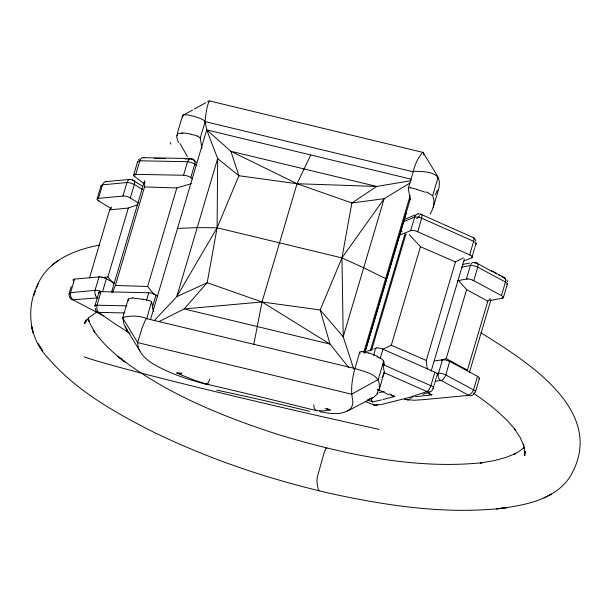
<?xml version="1.0" encoding="UTF-8"?>
<svg xmlns="http://www.w3.org/2000/svg" width="611" height="611" viewBox="0 0 611 611"><rect width="100%" height="100%" fill="white"/><g stroke="black" fill="none" stroke-linecap="round" stroke-linejoin="round"><path stroke-width="0.92" d="M371.373 398.204L371.794 400.908M112.554 292.493L115.372 285.459L144.555 186.928L144.776 180.757M177.427 135.741L177.396 133.526L181.299 133.244M128.241 300.849L128.44 298.825L132.511 297.985M384.586 370.961L378.896 390.857C379.492 388.917 379.523 386.847 379.294 384.846C379.103 373.688 363.102 371.496 354.999 368.525L146.755 318.675C139.69 315.406 130.418 315.551 122.872 317.43L123.827 323.845L127.264 330.161M433.841 204.662L432.565 209.344L430.19 214.102M313.756 404.803L314.275 408.545L316.658 410.699L323.227 410.898L330.253 410.027L325.167 408.568M253.764 344.543L262.012 301.971L297.038 183.728L310.747 154.98M99.753 245.026C75.657 249.586 48.895 259.79 38.088 283.687C26.052 307.287 28.61 336.814 46.772 356.541C75.237 390.2 114.547 412.333 153.353 432.008C210.321 459.693 270.788 479.895 332.506 493.909C386.878 505.625 442.914 514.08 498.607 508.635C524.727 505.404 556.231 499.79 570.949 475.251C607.41 410.684 526.27 361.193 480.972 332.819M525.132 451.498L524.299 454.951L524.887 451.422L524.788 455.508L524.834 451.812L523.314 444.014L523.826 445.816L520.167 437.491L514.424 428.777L515.424 430.129C503.884 415.343 488.907 403.703 473.487 393.224M209.817 379.118L208.229 382.723L206.144 384.044L192.763 379.584L178.725 373.886M101.121 185.439L97.141 198.911M137.666 161.48L133.694 174.937M72.938 299.558A5.407 3.872 78.1 0 1 70.578 292.654L74.573 279.12L99.708 276.821M97.951 198.438L98.478 198.354L102.503 184.828A5.407 4.178 -88.3 0 1 107.169 181.734M111.149 208.588L98.73 200.973L98.982 200.118M89.481 277.974L109.644 209.909L111.645 207.167M70.517 292.654L95.011 290.378L99.035 276.852M98.501 198.354L122.941 196.055L126.996 182.529A5.415 1.612 17.4 0 1 134.061 184.415M98.944 292.257L94.904 305.851M144.02 183.705L134.596 176.51L134.848 175.663M157.821 296.373L155.431 294.678A5.415 1.665 16.7 0 0 149.542 292.791L101.052 291.661L97.042 305.202L126.851 305.851M135.123 174.356L135.726 174.341L139.812 160.8L187.585 161.724A5.407 1.604 17.9 0 1 194.542 164.054M102.633 291.416L106.352 278.692L114.7 283.374M138.506 203.005L130.311 197.972L134.321 184.423A5.407 2.986 -53.3 0 0 132.182 180.146M113.356 283.305L107.88 277.012L128.31 208.038L137.75 204.761M111.569 292.096L144.272 181.696M128.142 299.428L122.674 317.88L137.643 342.595C137.872 352.486 146.075 359.734 153.972 364.385C170.645 373.932 189.127 379.996 207.709 384.609M177.144 133.985L182.605 115.532L183.476 114.769L187.608 114.921L193.557 116.205L199.606 118.152L203.99 120.298L205.128 121.604L206.801 130.372M154.01 294.517L147.641 286.483L176.823 187.951L191.335 183.705M146.48 300.337L148.733 292.722M135.749 174.341L183.521 175.265L187.531 161.724M148.687 300.299L150.726 301.177A3.185 1.008 15.8 0 1 151.505 301.811L146.755 318.675L146.197 318.751L145.074 320.767L141.92 328.428L137.643 342.595L351.592 394.202L378.232 379.523L383.7 361.07L382.165 359.39L378.69 357.366M201.974 148.45L200.225 138.155L205.128 121.604C205.472 115.326 207.068 105.115 209.283 101.143M152.498 306.905L156.011 295.06M192.602 178.947L190.8 177.595L194.81 164.054A5.407 3.903 -51.2 0 0 194.367 160.158L194.122 159.899A5.407 3.781 -49.8 0 0 192.053 159.196M150.497 319.652L206.701 129.883L411.104 179.183M361.804 351.76L360.536 351.73A3.208 1.001 17.1 0 0 359.78 352.051L354.838 368.868C352.333 378.072 350.317 389.902 352.723 400.19C353.013 403.13 352.539 406.307 350.569 408.629C342.481 415.77 330.154 413.655 320.454 411.806M409.477 199.721L410.164 199.362L408.308 188.348L413.41 171.301C421.361 171.492 439.706 170.843 439.263 182.674C439.446 185.164 439.103 187.669 438.377 190.052L433.214 207.465M363.713 352.509L410.195 195.589M364.683 352.921L410.477 198.292M364.752 353.196L406.185 213.323M370.335 350.851L404.925 234.066M371.503 350.363L406.094 233.585M373.627 355.709L375.589 348.201M380.172 358.52L382.929 349.209L382.104 348.881A5.415 1.673 16.2 0 0 376.407 347.98M417.718 231.752L421.666 218.188A5.407 1.642 14.8 0 0 414.861 217.172M433.581 198.682L432.695 195.627L438.163 177.175L422.919 152.177C418.023 157.409 414.8 164.802 413.204 171.798L205.128 121.604M382.822 349.164L391.292 345.253L420.475 246.722L409.149 234.479M427.196 368.937L426.264 360.452L455.447 261.92L463.344 257.895M431.145 371.129L464.383 258.911M430.915 385.747L434.856 372.183L382.898 349.202M470.378 255.238L469.66 254.879L473.617 241.322L421.727 218.211M433.275 387.84L433.054 388.68A5.407 1.841 15.9 0 0 431.106 385.678M433.527 387L433.779 386.152M434.031 385.304L434.528 383.609M434.78 382.761L435.032 381.913M435.284 381.065L435.78 379.378M436.033 378.53L436.285 377.682M436.537 376.834L437.041 375.139M473.036 253.611L471.784 257.842L464.131 260.92M473.288 252.763L474.289 249.372M474.541 248.524L474.793 247.676M475.037 246.829L475.824 244.278A5.407 1.573 17.1 0 0 473.487 241.421M436.819 373.573L438.477 373.329L442.486 359.787L443.945 359.757M457.418 280.739L466.407 279.036L470.417 265.495A5.407 4.101 73.5 0 1 475.801 262.936M441.913 360.192L446.19 358.619L466.621 289.645L458.754 280.793M473.578 389.871L445.809 374.994L449.696 361.406M489.862 300.559L502.723 298.16A5.415 1.741 16.1 0 0 502.15 295.945L473.746 280.67L477.749 267.152L505.511 282.053M490.412 298.527L487.838 301.131L467.407 370.106L446.19 358.619M469.385 372.55L490.885 299.948M449.07 361.101L477.527 376.315L473.517 389.841A5.407 2.665 -56.3 0 1 468.927 394.943M501.448 295.548L505.457 282.022A5.407 2.971 -67.4 0 0 503.739 277.409M502.211 298.29L502.463 297.442M475.457 391.903L479.459 378.392M503.372 297.633L507.39 284.084M69.142 293.41L71.227 286.422M384.059 373.443L382.837 376.338M86.014 319.851L84.822 323.196L86.472 319.988L84.226 323.41L89.114 317.476L95.927 312.649M36.561 287.934L38.088 283.687M33.872 295.464L35.407 291.21M382.035 377.606L382.448 376.987M377.354 394.026L373.665 397.272L347.529 411.073M319.545 490.434L318.957 490.793L318.537 490.228L317.407 485.394L316.933 480.888L317.3 477L324.235 452.415L325.923 448.283L326.809 448.23M524.574 447.16L523.497 448.314L524.559 447.313M154.148 320.76L176.762 296.663L217.104 227.788L238.886 175.724L230.882 151.276L206.701 129.883L217.669 158.562L217.104 227.788L207.19 282.717L184.194 308.929L159.173 321.508M138.575 159.723L139.323 158.959M524.444 447.359L518.136 452.056L513.904 454.378L515.852 453.408L505.862 457.471L493.978 460.671L480.315 462.97L482.392 462.726C414.525 469.531 346.483 454.706 281.686 435.651C223.909 417.145 166.169 394.057 117.954 356.457L124.079 361.261M57.915 260.729L52.057 265.159M409.943 183.017L384.136 198.712L341.954 257.903L320.172 309.968L330.016 344.108L348.789 367.601M192.595 110.026L182.605 115.532L182.804 117.068M194.26 109.109L205.915 102.686M207.58 101.77L209.245 100.853L423.194 152.46L423.56 153.712M373.176 397.54L369.143 399.09M543.996 497.82L551.45 494.093L549.503 495.07M404.49 219.471L414.831 215.072M403.627 221.663L414.686 217.088L410.668 230.63L400.258 234.922M400.32 231.63L400.824 231.424M365.233 401.465L373.947 404.956L380.729 404.665L408.736 397.616L426.982 391.559M374.436 348.629L375.017 348.415M372.71 349.255L373.29 349.049M371.564 349.668L367.379 351.142M422.736 394.393L429.281 392.079M410.745 230.599L411.172 230.492A5.415 1.741 16.8 0 1 416.87 231.393L469.66 254.879M366.516 351.44L365.661 351.73M375.964 348.064L376.384 347.965M181.75 373.069L176.846 373.023L178.412 373.741M409.042 399.823L408.919 399.854A5.438 4.521 71.3 0 1 406.132 399.357M478.719 378.927L478.825 378.889A5.415 1.673 16.9 0 0 478.169 376.712L477.573 376.338M409.958 398.357L411.982 397.792M379.462 392.644L384.204 391.376M382.883 399.563L394.462 396.516L390.811 394.645M378.056 393.01L377.224 393.232M381.47 399.938L372.55 401.908L367.738 399.991M129.815 179.435L129.486 179.527A5.415 3.949 85.7 0 0 127.057 182.597M367.914 399.388L368.532 399.25M462.519 264.479L469.599 263.058M418.016 213.888L417.588 214.003A5.407 4.743 65.7 0 0 414.663 217.081M461.725 267.137L470.462 265.487M474.113 393.224A5.415 4.308 81.7 0 1 471.73 395.561L471.325 395.668A5.407 4.239 82.3 0 1 468.828 395.363L424.576 399.541M474.48 263.005L475.923 262.753L477.657 263.685M411.073 180.696L376.712 186.447L297.038 183.728L238.886 175.724L217.669 158.562L176.762 296.663L207.19 282.717L262.012 301.971L320.172 309.968L343.229 336.821L353.777 369.082M503.174 277.7L503.678 277.615L501.898 276.699M438.477 373.329L438.522 373.329A5.407 4.437 89.4 0 0 440.959 380.569M466.407 279.036L467.866 278.983M442.44 359.795L441.806 359.887M441.761 359.894L437.972 360.421M439.874 380.622L441.066 380.447A5.407 2.841 -61.5 0 0 443.189 379.385M439.393 380.691L437.01 381.02M372.481 401.916L372.55 401.908A10.731 4.506 -65.9 0 1 371.878 400.785M436.529 381.081L435.338 381.241M437.468 360.482L434.169 360.895M102.449 184.835L126.951 182.536M74.573 279.12L74.03 279.204A5.415 1.688 16 0 0 73.587 280.793M102.419 315.322L72.869 299.78L97.92 297.863M109.644 209.909L128.31 208.038M101.342 277.669L107.88 277.012M423.935 399.602L414.304 400.243L406.063 399.579M415.228 396.669L431.954 394.935L428.853 392.995M130.235 179.367L105.84 181.65M95.011 290.378L95.056 290.37A5.415 1.802 15.6 0 1 101.563 291.699M413.418 396.845L412.669 396.906M122.941 196.062L123.636 196.039A5.423 1.78 16.6 0 1 128.738 197.154L130.311 197.964M177.518 228.422L197.216 227.613L217.104 227.788L341.954 257.903L363.682 267.763L385.602 278.608L386.03 280.846M101.052 291.661L100.372 291.684A5.415 1.703 16.5 0 0 99.31 293.326M190.67 158.554L143.073 157.638M184.728 158.921L192.098 159.051M183.521 175.265L184.323 175.311A5.415 1.749 16.3 0 1 190.227 177.19L190.8 177.595M165.512 158.554L154.545 158.341M123.995 312.931L98.631 312.381A5.346 3.956 -59.5 0 1 98.409 312.343L98.256 312.351A5.415 4.063 -51.7 0 1 95.461 308.54M144.555 186.928L176.823 187.951M115.372 285.459L147.641 286.483M410.378 187.737L409.11 187.737A3.208 1.016 15.9 0 0 408.347 188.073L408.308 188.348M176.846 373.023L181.421 373.901M330.2 410.019L327.022 408.507M206.144 384.044L210.314 385.022A237.778 7.256 13.8 0 1 312.274 409.614L316.75 410.722M393.866 396.356L393.316 396.195M431.435 394.79L430.564 394.485M197.269 136.268L199.293 137.192A3.185 1.001 17.2 0 1 200.064 137.834L200.225 138.155M373.947 404.956L374.024 404.986A5.354 5.033 71.1 0 0 377.804 404.788M400.839 231.363L402.252 231.943M104.771 277.944L106.329 278.685M427.479 192.625L432.695 195.627M420.475 246.722L455.447 261.92M391.292 345.253L426.264 360.452M426.944 391.575L383.769 372.473M383.784 364.897L430.847 385.717M446.687 225.787L441.73 223.58M447.099 225.971L447.924 226.337M448.344 226.521L452.064 228.178M452.476 228.361L453.301 228.728M453.713 228.919L457.44 230.568M457.853 230.752L465.483 234.143M466.277 234.502L472.662 237.335A5.407 1.909 -66.3 0 1 473.533 241.353M434.856 372.183L435.628 372.557A5.415 1.711 16.5 0 1 437.4 374.94M440.898 223.206L420.788 214.209A5.407 1.795 -66.6 0 1 421.521 218.287M472.975 280.304L473.739 280.678M103.633 315.925L103.022 315.62M468.836 395.332L441.005 380.416M491.336 270.688L504.77 277.784M445.809 374.994L445.755 374.963A5.415 1.772 17.7 0 0 438.37 373.245M478.23 263.99L485.737 268.023M486.31 268.328L493.237 272.048M494.971 272.98L496.705 273.904M498.439 274.835L500.165 275.767M466.621 289.645L487.838 301.131M134.267 184.392L142.584 189.502M133.328 180.52L132.22 179.848A5.407 4.056 84.6 0 0 129.807 179.42M133.603 180.688L134.435 181.192M134.718 181.36L135.268 181.696M135.825 182.032L136.375 182.376M98.707 200.958L98.188 200.614A5.415 1.726 17 0 1 97.897 198.438M130.059 333.484L114.081 323.25L98.631 312.381A5.407 3.322 -88.5 0 1 97.088 305.24M136.658 182.544L137.49 183.063M137.765 183.231L138.323 183.575M138.88 183.926L139.43 184.27M139.713 184.446L140.27 184.797M140.828 185.148L142.218 186.027M428.517 393.408L427.631 392.705M152.521 308.975L153.04 309.357M194.81 164.054L196.36 165.214M192.969 159.754L192.03 159.051A5.407 3.223 -88 0 0 187.653 161.816M134.58 176.495L134.183 176.167A5.415 1.711 16.5 0 1 135.123 174.372M193.443 160.105L193.908 160.464M194.382 160.815L194.848 161.167M195.787 161.877L196.253 162.236M125.79 362.606C113.684 353.318 101.991 343.054 93.468 330.276L94.69 332.193L90.054 323.677L88.534 319.584L89.13 321.73L88.137 317.773M390.398 394.561L391.269 395.225A10.815 9.44 -41.9 0 0 393.278 396.272M71.12 299.092L70.975 298.886A5.415 3.185 -60.2 0 1 70.464 297.29M187.432 156.653L179.94 143.425M139.873 351.027L125.072 326.732M477.695 263.555L477.55 263.341A5.407 2.849 -61.8 0 0 475.916 262.791M95.438 295.388L95.278 295.029M69.807 297.794L68.959 294.479M506.886 279.869L507.55 281.793M153.667 311.541L151.658 302.124M423.728 154.346L423.874 154.98M383.7 361.07L384.411 364.691M359.994 353.624L359.742 352.318M433.115 388.733A5.415 4.857 64.9 0 1 427.433 391.758M430.763 385.747A5.407 1.909 -66.3 0 1 426.982 391.544A5.346 4.812 76.9 0 0 427.211 391.659M373.741 404.917A5.293 1.795 -67.1 0 1 373.268 403.947M394.637 396.18A11.082 8.653 -21.2 0 1 394.019 396.05M390.467 394.401A5.392 4.689 -44.3 0 1 389.703 393.736M377.155 389.161A219.486 57.136 17.8 0 1 388.955 394.851M477.649 263.616A5.415 2.704 -62.4 0 1 477.573 267.183M505.312 282.083A5.415 1.604 17.3 0 1 506.863 284.596M503.685 277.684A5.407 4.216 81.3 0 1 505.091 278.952M470.63 265.579A5.415 1.642 15.3 0 1 477.687 267.122M467.82 278.944A5.423 1.78 16.7 0 1 472.998 280.289M404.421 399.502A75.298 19.499 18 0 1 404.925 399.739M445.633 375.017A5.415 2.704 -62.5 0 1 443.479 378.835M473.777 389.849A5.415 1.81 15.7 0 1 474.419 392.537M443.991 359.795A5.423 1.642 16.3 0 1 449.016 361.101M405.994 399.602A5.247 2.604 -62.9 0 1 405.376 399.258M432.053 394.691A11.304 9.226 -8.2 0 1 431.549 394.553M430.526 394.553A11.021 10.104 -26.9 0 1 428.517 393.476M428.433 392.407A163.908 44.305 18 0 1 429.411 393.01M470.355 255.238A5.415 1.711 16.5 0 1 472.15 257.636M473.212 237.618A5.415 4.842 64.1 0 1 475.862 240.978M476.076 243.491A5.415 4.842 64.1 0 1 475.885 244.331M418.023 213.919A5.407 4.651 64.8 0 1 420.589 214.278M95.133 306.638A5.407 1.818 17.6 0 1 96.79 305.065M95.324 294.907A5.415 3.949 85.8 0 1 95.117 290.439M69.41 294.051A5.415 1.78 17.6 0 1 70.357 292.562M72.854 299.864A5.407 3.101 -60.5 0 1 71.181 299.123M97.355 297.572A5.407 4.048 84.2 0 1 95.408 295.464M98.004 297.687A5.407 3.322 -66.2 0 1 97.355 297.74M99.738 276.844A5.423 1.642 16.4 0 1 104.733 277.967M139.858 160.838A5.407 3.322 -88.5 0 1 144.051 157.944M137.735 162.129A5.407 1.596 15.4 0 1 139.95 160.953M101.136 186.072A5.415 1.627 15.4 0 1 102.633 184.934M378.079 390.139A181.268 41.036 43.4 0 1 377.033 393.736M437.361 190.181A181.268 61.337 -11.4 0 1 435.231 194.764M216.737 390.139A200.668 13.725 13.2 0 1 309.655 411.356M379.179 429.373A220.579 6.072 13 0 1 84.142 356.793M208.924 383.945A5.782 1.925 -49.9 0 1 207.984 384.38M320.248 411.867A5.782 1.222 82.6 0 1 319.767 411.256M127.615 331.972A181.268 65.614 -11.5 0 1 126.469 330.368M142.852 299.176A16.459 5.255 15.8 0 1 148.603 300.513M134.389 298.412A28.434 10.074 16.2 0 1 142.867 299.344M132.457 297.939A22.729 9.15 18.2 0 1 133.862 297.924M191.083 134.389A16.459 5.125 17.2 0 1 197.391 135.963M181.971 132.862A28.434 7.844 16.8 0 1 190.899 134.122M181.398 133.305A22.729 5.117 14.9 0 1 182.758 133.412M178.443 142.562A165.268 37.974 34.3 0 1 176.556 135.207M170.904 144.12A244.484 39.707 42.8 0 1 170.171 142.531M376.995 356.801A22.21 8.745 17 0 1 378.438 357.488M368.311 352.837A28.434 10.861 17.2 0 1 377.674 356.389M361.605 351.462A15.825 5.438 17.5 0 1 368.265 353.112M426.341 191.93A22.21 5.209 16 0 1 427.906 192.549M416.725 189.517A28.434 7.019 15.8 0 1 425.317 192.297M410.477 187.86A15.825 4.537 15.5 0 1 416.733 189.288M383.005 363.843A160.685 43.969 36.2 0 1 383.761 370.419M419.604 215.744A240.757 66.95 -16 0 1 416.702 218.791M433.764 198.674A160.685 51.851 -3.5 0 1 433.482 204.677M351.86 202.974L341.954 257.903L343.229 336.821L384.136 198.712L351.86 202.974L297.038 183.728L230.882 151.276L376.712 186.447L351.86 202.974M507.55 507.542L496.606 508.871L507.55 507.542M262.012 301.971L184.194 308.929L330.016 344.108L262.012 301.971M39.356 345.719L38.134 343.794L42.732 351.073L39.356 345.719M32.024 328.435L31.428 326.289L33.376 333.407L32.024 328.435"/></g></svg>
